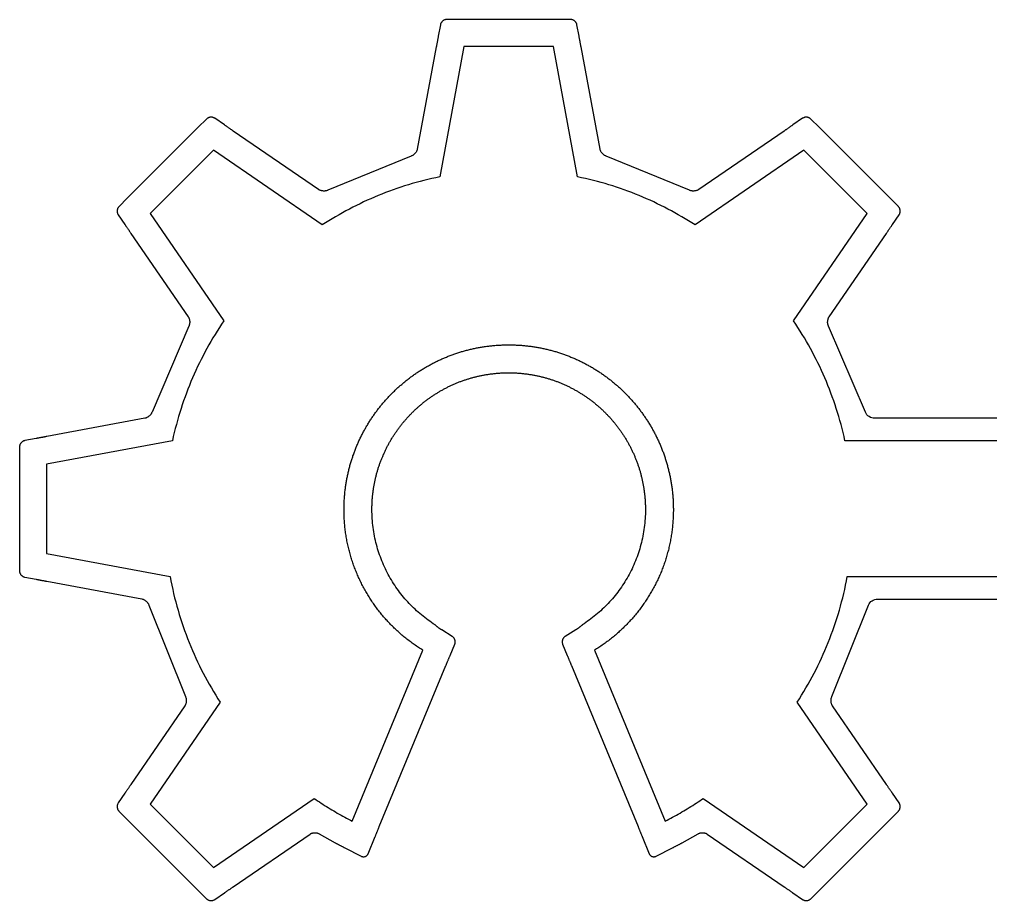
# Model space of a CAD drawing. Header units: inches. Extents: x 39 to 243, y 75 to 164.
# Drawn here: x 38.8 to 89.9, y 98.9 to 145.2 of the extents above; entities that cross this region are included whole.
import ezdxf

# ---------------------------------------------------------------- set-up
doc = ezdxf.new("R2010")
doc.units = ezdxf.units.IN
doc.header["$MEASUREMENT"] = 0

msp = doc.modelspace()

# ---------------------------------------------------------------- linework, layer by layer
at = {"color": 7}
msp.add_lwpolyline([(94.852, 124.241), (83.79, 124.241, -0.299983), (83.306, 124.56), (81.364, 129.089), (81.355, 129.11), (81.346, 129.131), (81.339, 129.153), (81.332, 129.176), (81.327, 129.2), (81.323, 129.224), (81.32, 129.249), (81.319, 129.274), (81.318, 129.299), (81.318, 129.325), (81.32, 129.35), (81.323, 129.375), (81.327, 129.4), (81.331, 129.425), (81.337, 129.449), (81.344, 129.473), (81.352, 129.495), (81.361, 129.518), (81.371, 129.539), (81.383, 129.559), (81.395, 129.578), (84.409, 133.971), (84.422, 133.99), (84.436, 134.01), (84.451, 134.031), (84.465, 134.053), (84.481, 134.075), (84.497, 134.098), (84.513, 134.122), (84.529, 134.146), (84.546, 134.17), (84.562, 134.194), (84.579, 134.219), (84.596, 134.243), (84.612, 134.267), (84.629, 134.291), (84.645, 134.315), (84.661, 134.338), (84.676, 134.36), (84.691, 134.382), (84.705, 134.403), (84.719, 134.423), (84.732, 134.442), (85.081, 134.949), (85.092, 134.968), (85.103, 134.988), (85.112, 135.008), (85.119, 135.029), (85.126, 135.051), (85.13, 135.073), (85.134, 135.095), (85.136, 135.118), (85.136, 135.141), (85.136, 135.163), (85.134, 135.186), (85.13, 135.208), (85.125, 135.231), (85.119, 135.252), (85.112, 135.274), (85.103, 135.294), (85.093, 135.315), (85.082, 135.334), (85.069, 135.352), (85.055, 135.37), (85.04, 135.386), (84.605, 135.821), (84.201, 136.225), (82.94, 137.486), (82.537, 137.889), (81.276, 139.15), (80.872, 139.554), (80.437, 139.989), (80.421, 140.004), (80.403, 140.018), (80.385, 140.031), (80.365, 140.042), (80.345, 140.053), (80.325, 140.061), (80.303, 140.069), (80.281, 140.075), (80.259, 140.08), (80.237, 140.083), (80.214, 140.085), (80.191, 140.086), (80.169, 140.085), (80.146, 140.083), (80.124, 140.08), (80.102, 140.075), (80.08, 140.069), (80.059, 140.061), (80.039, 140.052), (80.019, 140.042), (80, 140.03), (79.493, 139.682), (79.474, 139.668), (79.454, 139.655), (79.433, 139.64), (79.411, 139.625), (79.388, 139.61), (79.365, 139.594), (79.342, 139.578), (79.318, 139.562), (79.294, 139.545), (79.269, 139.528), (79.245, 139.512), (79.221, 139.495), (79.197, 139.478), (79.173, 139.462), (79.149, 139.446), (79.126, 139.43), (79.104, 139.415), (79.082, 139.4), (79.061, 139.385), (79.041, 139.372), (79.022, 139.359), (74.535, 136.279), (74.516, 136.267), (74.496, 136.256), (74.475, 136.246), (74.453, 136.236), (74.43, 136.228), (74.406, 136.221), (74.382, 136.215), (74.357, 136.21), (74.332, 136.206), (74.307, 136.203), (74.281, 136.201), (74.256, 136.201), (74.23, 136.201), (74.205, 136.202), (74.18, 136.205), (74.156, 136.208), (74.132, 136.213), (74.109, 136.219), (74.086, 136.226), (74.064, 136.234), (74.044, 136.244), (69.659, 138.038), (69.638, 138.046), (69.616, 138.056), (69.596, 138.066), (69.575, 138.078), (69.555, 138.092), (69.535, 138.106), (69.515, 138.122), (69.496, 138.139), (69.478, 138.156), (69.461, 138.175), (69.444, 138.194), (69.428, 138.214), (69.413, 138.234), (69.399, 138.255), (69.386, 138.276), (69.375, 138.298), (69.364, 138.32), (69.355, 138.342), (69.347, 138.364), (69.341, 138.386), (69.336, 138.408), (68.335, 143.785), (68.331, 143.807), (68.327, 143.831), (68.322, 143.856), (68.317, 143.882), (68.312, 143.909), (68.307, 143.936), (68.302, 143.964), (68.297, 143.993), (68.291, 144.022), (68.286, 144.051), (68.281, 144.08), (68.275, 144.109), (68.27, 144.138), (68.265, 144.166), (68.259, 144.194), (68.254, 144.221), (68.249, 144.248), (68.244, 144.274), (68.24, 144.299), (68.235, 144.323), (68.231, 144.346), (68.118, 144.951), (68.113, 144.972), (68.107, 144.994), (68.099, 145.015), (68.089, 145.035), (68.078, 145.055), (68.066, 145.074), (68.053, 145.092), (68.038, 145.109), (68.023, 145.126), (68.006, 145.141), (67.989, 145.156), (67.971, 145.169), (67.951, 145.181), (67.932, 145.193), (67.911, 145.202), (67.89, 145.211), (67.869, 145.218), (67.847, 145.223), (67.825, 145.228), (67.803, 145.23), (67.781, 145.231), (67.166, 145.231), (66.595, 145.231), (64.811, 145.231), (64.24, 145.231), (62.457, 145.231), (61.886, 145.231), (61.271, 145.231), (61.249, 145.23), (61.226, 145.228), (61.204, 145.223), (61.183, 145.218), (61.161, 145.211), (61.14, 145.202), (61.12, 145.193), (61.1, 145.181), (61.081, 145.169), (61.063, 145.156), (61.046, 145.141), (61.029, 145.126), (61.013, 145.109), (60.999, 145.092), (60.986, 145.074), (60.973, 145.055), (60.963, 145.035), (60.953, 145.015), (60.945, 144.994), (60.939, 144.972), (60.934, 144.95), (60.821, 144.346), (60.817, 144.323), (60.812, 144.299), (60.808, 144.274), (60.803, 144.248), (60.798, 144.221), (60.793, 144.194), (60.787, 144.166), (60.782, 144.138), (60.777, 144.109), (60.771, 144.08), (60.766, 144.051), (60.761, 144.022), (60.755, 143.993), (60.75, 143.964), (60.745, 143.936), (60.74, 143.909), (60.735, 143.882), (60.73, 143.856), (60.725, 143.831), (60.721, 143.807), (60.717, 143.785), (59.716, 138.408), (59.711, 138.386), (59.705, 138.364), (59.697, 138.342), (59.688, 138.32), (59.677, 138.298), (59.666, 138.276), (59.653, 138.255), (59.639, 138.234), (59.624, 138.214), (59.608, 138.194), (59.591, 138.175), (59.574, 138.156), (59.556, 138.139), (59.537, 138.122), (59.517, 138.106), (59.498, 138.092), (59.477, 138.078), (59.457, 138.066), (59.436, 138.056), (59.414, 138.046), (59.393, 138.038), (55.008, 136.244), (54.987, 136.234), (54.966, 136.226), (54.943, 136.219), (54.92, 136.213), (54.896, 136.208), (54.872, 136.205), (54.847, 136.202), (54.822, 136.201), (54.796, 136.201), (54.771, 136.201), (54.745, 136.203), (54.72, 136.206), (54.695, 136.21), (54.67, 136.215), (54.646, 136.221), (54.622, 136.228), (54.599, 136.236), (54.577, 136.246), (54.556, 136.256), (54.536, 136.267), (54.517, 136.279), (50.03, 139.359), (50.011, 139.372), (49.991, 139.385), (49.97, 139.4), (49.948, 139.415), (49.926, 139.43), (49.903, 139.446), (49.879, 139.462), (49.855, 139.478), (49.831, 139.495), (49.807, 139.512), (49.782, 139.528), (49.758, 139.545), (49.734, 139.562), (49.71, 139.578), (49.686, 139.594), (49.663, 139.61), (49.641, 139.625), (49.619, 139.64), (49.598, 139.655), (49.578, 139.668), (49.559, 139.682), (49.052, 140.03), (49.033, 140.042), (49.013, 140.052), (48.993, 140.061), (48.972, 140.069), (48.95, 140.075), (48.928, 140.08), (48.906, 140.083), (48.883, 140.085), (48.86, 140.086), (48.838, 140.085), (48.815, 140.083), (48.793, 140.08), (48.77, 140.075), (48.749, 140.069), (48.727, 140.061), (48.707, 140.053), (48.687, 140.042), (48.667, 140.031), (48.649, 140.018), (48.631, 140.004), (48.615, 139.989), (48.18, 139.554), (47.776, 139.15), (46.515, 137.889), (46.112, 137.486), (44.851, 136.225), (44.447, 135.821), (44.012, 135.386), (43.997, 135.37), (43.983, 135.352), (43.97, 135.334), (43.959, 135.315), (43.949, 135.294), (43.94, 135.274), (43.933, 135.252), (43.926, 135.231), (43.922, 135.208), (43.918, 135.186), (43.916, 135.163), (43.915, 135.141), (43.916, 135.118), (43.918, 135.095), (43.921, 135.073), (43.926, 135.051), (43.933, 135.029), (43.94, 135.008), (43.949, 134.988), (43.96, 134.968), (43.972, 134.949), (44.32, 134.442), (44.333, 134.423), (44.347, 134.403), (44.361, 134.382), (44.376, 134.36), (44.391, 134.338), (44.407, 134.315), (44.423, 134.291), (44.44, 134.267), (44.456, 134.243), (44.473, 134.219), (44.489, 134.194), (44.506, 134.17), (44.523, 134.146), (44.539, 134.122), (44.555, 134.098), (44.571, 134.075), (44.587, 134.053), (44.601, 134.031), (44.616, 134.01), (44.63, 133.99), (44.643, 133.971), (47.657, 129.578), (47.669, 129.559), (47.68, 129.539), (47.691, 129.518), (47.7, 129.495), (47.708, 129.473), (47.715, 129.449), (47.721, 129.425), (47.725, 129.4), (47.729, 129.375), (47.732, 129.35), (47.733, 129.325), (47.734, 129.299), (47.733, 129.274), (47.731, 129.249), (47.729, 129.224), (47.725, 129.2), (47.72, 129.176), (47.713, 129.153), (47.706, 129.131), (47.697, 129.11), (47.688, 129.089), (45.749, 124.566), (45.741, 124.545), (45.731, 124.524), (45.72, 124.503), (45.707, 124.482), (45.694, 124.462), (45.679, 124.442), (45.663, 124.423), (45.646, 124.404), (45.628, 124.386), (45.61, 124.369), (45.59, 124.352), (45.57, 124.336), (45.55, 124.321), (45.529, 124.307), (45.507, 124.295), (45.485, 124.283), (45.463, 124.272), (45.441, 124.263), (45.419, 124.255), (45.396, 124.249), (45.374, 124.244), (40.216, 123.285), (40.193, 123.28), (40.169, 123.276), (40.144, 123.271), (40.118, 123.266), (40.092, 123.261), (40.064, 123.256), (40.036, 123.251), (40.008, 123.246), (39.979, 123.24), (39.95, 123.235), (39.921, 123.23), (39.892, 123.224), (39.863, 123.219), (39.834, 123.214), (39.806, 123.208), (39.779, 123.203), (39.752, 123.198), (39.726, 123.194), (39.701, 123.189), (39.677, 123.185), (39.655, 123.18), (39.05, 123.068), (39.028, 123.063), (39.006, 123.056), (38.985, 123.048), (38.965, 123.039), (38.945, 123.028), (38.926, 123.016), (38.908, 123.002), (38.891, 122.988), (38.874, 122.972), (38.859, 122.955), (38.844, 122.938), (38.831, 122.92), (38.819, 122.901), (38.807, 122.881), (38.798, 122.861), (38.789, 122.84), (38.782, 122.818), (38.776, 122.797), (38.772, 122.775), (38.77, 122.752), (38.769, 122.73), (38.769, 122.115), (38.769, 121.544), (38.769, 119.76), (38.769, 119.189), (38.769, 117.406), (38.769, 116.835), (38.769, 116.22), (38.77, 116.198), (38.773, 116.176), (38.777, 116.154), (38.782, 116.132), (38.79, 116.111), (38.798, 116.09), (38.808, 116.07), (38.819, 116.05), (38.831, 116.031), (38.845, 116.012), (38.859, 115.995), (38.875, 115.978), (38.891, 115.963), (38.909, 115.948), (38.927, 115.935), (38.946, 115.923), (38.966, 115.912), (38.986, 115.902), (39.007, 115.894), (39.028, 115.888), (39.05, 115.883), (39.655, 115.77), (39.678, 115.766), (39.702, 115.762), (39.727, 115.757), (39.752, 115.752), (39.779, 115.747), (39.807, 115.742), (39.835, 115.737), (39.863, 115.732), (39.892, 115.726), (39.921, 115.721), (39.95, 115.715), (39.979, 115.71), (40.008, 115.705), (40.036, 115.699), (40.064, 115.694), (40.092, 115.689), (40.119, 115.684), (40.145, 115.679), (40.17, 115.674), (40.194, 115.67), (40.216, 115.666), (45.219, 114.735), (45.241, 114.73), (45.264, 114.723), (45.286, 114.716), (45.308, 114.706), (45.33, 114.696), (45.351, 114.684), (45.373, 114.671), (45.393, 114.657), (45.414, 114.642), (45.433, 114.626), (45.452, 114.609), (45.47, 114.592), (45.488, 114.574), (45.504, 114.555), (45.52, 114.535), (45.534, 114.515), (45.547, 114.495), (45.559, 114.474), (45.569, 114.453), (45.578, 114.432), (45.586, 114.41), (47.512, 109.599), (47.521, 109.578), (47.529, 109.557), (47.536, 109.534), (47.542, 109.511), (47.547, 109.487), (47.55, 109.463), (47.553, 109.438), (47.554, 109.412), (47.554, 109.387), (47.554, 109.362), (47.552, 109.336), (47.549, 109.311), (47.545, 109.286), (47.54, 109.261), (47.534, 109.237), (47.526, 109.213), (47.518, 109.19), (47.509, 109.168), (47.499, 109.146), (47.488, 109.126), (47.475, 109.107), (44.642, 104.979), (44.629, 104.96), (44.615, 104.94), (44.601, 104.919), (44.586, 104.897), (44.571, 104.874), (44.555, 104.851), (44.539, 104.828), (44.522, 104.804), (44.506, 104.78), (44.489, 104.756), (44.472, 104.731), (44.456, 104.707), (44.439, 104.683), (44.423, 104.659), (44.406, 104.635), (44.391, 104.612), (44.375, 104.59), (44.36, 104.568), (44.346, 104.547), (44.332, 104.527), (44.319, 104.508), (43.971, 104), (43.959, 103.982), (43.948, 103.962), (43.939, 103.941), (43.932, 103.92), (43.926, 103.899), (43.921, 103.877), (43.917, 103.854), (43.915, 103.832), (43.915, 103.809), (43.915, 103.786), (43.917, 103.764), (43.921, 103.741), (43.926, 103.719), (43.932, 103.697), (43.939, 103.676), (43.948, 103.655), (43.958, 103.635), (43.969, 103.616), (43.982, 103.597), (43.996, 103.58), (44.011, 103.564), (44.447, 103.129), (44.85, 102.725), (46.112, 101.463), (46.515, 101.06), (47.776, 99.8), (48.179, 99.396), (48.615, 98.961), (48.631, 98.946), (48.649, 98.932), (48.667, 98.919), (48.687, 98.908), (48.707, 98.898), (48.727, 98.889), (48.749, 98.881), (48.77, 98.875), (48.793, 98.871), (48.815, 98.867), (48.838, 98.865), (48.86, 98.864), (48.883, 98.865), (48.906, 98.867), (48.928, 98.87), (48.95, 98.875), (48.972, 98.881), (48.993, 98.889), (49.013, 98.898), (49.033, 98.909), (49.052, 98.921), (49.559, 99.268), (49.578, 99.282), (49.598, 99.295), (49.619, 99.31), (49.641, 99.325), (49.663, 99.34), (49.686, 99.356), (49.71, 99.372), (49.734, 99.388), (49.758, 99.405), (49.782, 99.422), (49.806, 99.438), (49.831, 99.455), (49.855, 99.472), (49.879, 99.488), (49.902, 99.504), (49.925, 99.52), (49.948, 99.535), (49.97, 99.55), (49.99, 99.565), (50.011, 99.578), (50.03, 99.591), (54.068, 102.363), (54.087, 102.375), (54.108, 102.386), (54.129, 102.396), (54.151, 102.405), (54.173, 102.412), (54.197, 102.419), (54.221, 102.424), (54.245, 102.429), (54.269, 102.432), (54.294, 102.434), (54.319, 102.435), (54.344, 102.434), (54.369, 102.433), (54.393, 102.43), (54.418, 102.426), (54.441, 102.422), (54.464, 102.415), (54.487, 102.408), (54.509, 102.4), (54.529, 102.39), (54.549, 102.379), (55.388, 101.907), (55.408, 101.897), (55.429, 101.885), (55.452, 101.873), (55.475, 101.861), (55.499, 101.848), (55.524, 101.835), (55.549, 101.822), (55.575, 101.808), (55.601, 101.795), (55.627, 101.781), (55.653, 101.767), (55.679, 101.754), (55.705, 101.74), (55.731, 101.727), (55.756, 101.714), (55.781, 101.701), (55.805, 101.688), (55.828, 101.676), (55.851, 101.664), (55.873, 101.653), (55.893, 101.643), (56.762, 101.198), (56.782, 101.189), (56.802, 101.181), (56.823, 101.176), (56.843, 101.171), (56.864, 101.169), (56.884, 101.168), (56.905, 101.169), (56.925, 101.171), (56.945, 101.175), (56.964, 101.181), (56.983, 101.188), (57.001, 101.196), (57.018, 101.206), (57.035, 101.217), (57.051, 101.23), (57.066, 101.244), (57.08, 101.259), (57.093, 101.275), (57.105, 101.293), (57.116, 101.312), (57.125, 101.332), (57.498, 102.233), (57.507, 102.255), (57.516, 102.277), (57.526, 102.301), (57.536, 102.325), (57.546, 102.35), (57.557, 102.376), (57.568, 102.402), (57.579, 102.429), (57.59, 102.456), (57.602, 102.483), (57.613, 102.511), (57.624, 102.538), (57.635, 102.565), (57.646, 102.592), (57.657, 102.618), (57.668, 102.644), (57.678, 102.669), (57.689, 102.694), (57.698, 102.717), (57.708, 102.739), (57.716, 102.761), (61.22, 111.228), (61.229, 111.249), (61.238, 111.272), (61.248, 111.295), (61.258, 111.319), (61.269, 111.344), (61.279, 111.37), (61.29, 111.397), (61.301, 111.423), (61.313, 111.45), (61.324, 111.478), (61.335, 111.505), (61.346, 111.532), (61.358, 111.559), (61.369, 111.586), (61.38, 111.612), (61.39, 111.638), (61.401, 111.663), (61.411, 111.688), (61.421, 111.711), (61.43, 111.733), (61.439, 111.755), (61.687, 112.355), (61.695, 112.376), (61.701, 112.397), (61.705, 112.419), (61.708, 112.441), (61.71, 112.463), (61.71, 112.485), (61.709, 112.508), (61.706, 112.53), (61.701, 112.552), (61.696, 112.574), (61.689, 112.595), (61.681, 112.616), (61.671, 112.636), (61.66, 112.656), (61.648, 112.675), (61.635, 112.693), (61.621, 112.71), (61.605, 112.726), (61.589, 112.741), (61.571, 112.755), (61.553, 112.767), (60.999, 113.106), (60.984, 113.115), (60.969, 113.125), (60.953, 113.135), (60.937, 113.146), (60.921, 113.157), (60.904, 113.169), (60.887, 113.181), (60.87, 113.194), (60.853, 113.206), (60.835, 113.22), (60.818, 113.233), (60.8, 113.247), (60.783, 113.26), (60.765, 113.274), (60.748, 113.289), (60.731, 113.303), (60.714, 113.317), (60.697, 113.331), (60.681, 113.345), (60.665, 113.36), (60.649, 113.374), (60.556, 113.434), (60.464, 113.496), (60.373, 113.56), (60.283, 113.625), (60.194, 113.691), (60.106, 113.758), (60.019, 113.827), (59.933, 113.897), (59.848, 113.969), (59.765, 114.041), (59.682, 114.115), (59.601, 114.19), (59.521, 114.267), (59.442, 114.344), (59.364, 114.423), (59.287, 114.503), (59.212, 114.584), (59.138, 114.666), (59.065, 114.75), (58.994, 114.834), (58.923, 114.92), (58.854, 115.006), (58.787, 115.094), (58.72, 115.183), (58.655, 115.273), (58.592, 115.364), (58.529, 115.456), (58.468, 115.549), (58.409, 115.643), (58.351, 115.738), (58.294, 115.834), (58.239, 115.93), (58.185, 116.028), (58.133, 116.127), (58.082, 116.226), (58.033, 116.327), (57.985, 116.428), (57.939, 116.53), (57.894, 116.633), (57.851, 116.737), (57.81, 116.842), (57.77, 116.947), (57.732, 117.053), (57.695, 117.16), (57.66, 117.268), (57.627, 117.377), (57.595, 117.486), (57.565, 117.596), (57.537, 117.706), (57.51, 117.818), (57.485, 117.93), (57.462, 118.042), (57.441, 118.155), (57.421, 118.269), (57.404, 118.384), (57.388, 118.499), (57.374, 118.614), (57.361, 118.73), (57.351, 118.847), (57.342, 118.964), (57.336, 119.082), (57.331, 119.2), (57.328, 119.319), (57.327, 119.438), (57.327, 119.485), (57.328, 119.531), (57.328, 119.578), (57.329, 119.624), (57.331, 119.67), (57.332, 119.717), (57.334, 119.763), (57.336, 119.809), (57.339, 119.855), (57.342, 119.901), (57.345, 119.946), (57.348, 119.992), (57.352, 120.038), (57.355, 120.083), (57.36, 120.129), (57.364, 120.174), (57.369, 120.22), (57.374, 120.265), (57.379, 120.31), (57.385, 120.355), (57.391, 120.4), (57.397, 120.445), (57.403, 120.49), (57.41, 120.535), (57.417, 120.579), (57.424, 120.624), (57.432, 120.668), (57.439, 120.713), (57.447, 120.757), (57.456, 120.801), (57.464, 120.845), (57.473, 120.889), (57.482, 120.933), (57.492, 120.977), (57.501, 121.02), (57.511, 121.064), (57.521, 121.108), (57.532, 121.151), (57.543, 121.194), (57.554, 121.237), (57.565, 121.28), (57.576, 121.323), (57.588, 121.366), (57.6, 121.409), (57.612, 121.452), (57.625, 121.494), (57.638, 121.537), (57.651, 121.579), (57.664, 121.621), (57.677, 121.663), (57.691, 121.705), (57.705, 121.747), (57.719, 121.789), (57.734, 121.831), (57.749, 121.872), (57.764, 121.914), (57.779, 121.955), (57.795, 121.996), (57.81, 122.037), (57.826, 122.078), (57.843, 122.119), (57.859, 122.159), (57.876, 122.2), (57.893, 122.24), (57.91, 122.281), (57.927, 122.321), (57.945, 122.361), (57.963, 122.401), (57.981, 122.441), (57.999, 122.48), (58.018, 122.52), (58.037, 122.559), (58.056, 122.599), (58.075, 122.638), (58.095, 122.677), (58.115, 122.716), (58.134, 122.754), (58.155, 122.793), (58.175, 122.831), (58.196, 122.87), (58.217, 122.908), (58.238, 122.946), (58.259, 122.984), (58.281, 123.022), (58.303, 123.059), (58.325, 123.097), (58.347, 123.134), (58.369, 123.171), (58.392, 123.208), (58.415, 123.245), (58.438, 123.282), (58.461, 123.319), (58.485, 123.355), (58.508, 123.391), (58.532, 123.427), (58.556, 123.463), (58.581, 123.499), (58.605, 123.535), (58.63, 123.57), (58.655, 123.606), (58.68, 123.641), (58.706, 123.676), (58.731, 123.711), (58.757, 123.746), (58.783, 123.78), (58.809, 123.815), (58.836, 123.849), (58.862, 123.883), (58.889, 123.917), (58.916, 123.951), (58.943, 123.984), (58.971, 124.018), (58.998, 124.051), (59.026, 124.084), (59.054, 124.117), (59.082, 124.15), (59.111, 124.182), (59.139, 124.215), (59.168, 124.247), (59.197, 124.279), (59.226, 124.311), (59.256, 124.342), (59.285, 124.374), (59.315, 124.405), (59.345, 124.436), (59.375, 124.467), (59.405, 124.498), (59.435, 124.529), (59.466, 124.559), (59.497, 124.59), (59.528, 124.62), (59.559, 124.649), (59.59, 124.679), (59.622, 124.709), (59.654, 124.738), (59.685, 124.767), (59.718, 124.796), (59.75, 124.825), (59.782, 124.853), (59.815, 124.882), (59.847, 124.91), (59.88, 124.938), (59.913, 124.966), (59.947, 124.993), (59.98, 125.021), (60.014, 125.048), (60.047, 125.075), (60.081, 125.102), (60.115, 125.129), (60.15, 125.155), (60.184, 125.181), (60.219, 125.207), (60.253, 125.233), (60.288, 125.259), (60.323, 125.284), (60.359, 125.309), (60.394, 125.334), (60.429, 125.359), (60.465, 125.384), (60.501, 125.408), (60.537, 125.432), (60.573, 125.456), (60.609, 125.48), (60.646, 125.503), (60.682, 125.527), (60.719, 125.55), (60.756, 125.572), (60.793, 125.595), (60.83, 125.618), (60.867, 125.64), (60.905, 125.662), (60.943, 125.684), (60.98, 125.705), (61.018, 125.726), (61.056, 125.748), (61.094, 125.768), (61.133, 125.789), (61.171, 125.81), (61.21, 125.83), (61.249, 125.85), (61.287, 125.87), (61.326, 125.889), (61.366, 125.908), (61.405, 125.927), (61.444, 125.946), (61.484, 125.965), (61.523, 125.983), (61.563, 126.001), (61.603, 126.019), (61.643, 126.037), (61.683, 126.054), (61.724, 126.072), (61.764, 126.089), (61.805, 126.105), (61.845, 126.122), (61.886, 126.138), (61.927, 126.154), (61.968, 126.17), (62.009, 126.185), (62.051, 126.201), (62.092, 126.216), (62.134, 126.23), (62.175, 126.245), (62.217, 126.259), (62.259, 126.273), (62.301, 126.287), (62.343, 126.3), (62.385, 126.314), (62.427, 126.327), (62.47, 126.34), (62.512, 126.352), (62.555, 126.364), (62.598, 126.376), (62.641, 126.388), (62.684, 126.4), (62.727, 126.411), (62.77, 126.422), (62.813, 126.432), (62.857, 126.443), (62.9, 126.453), (62.944, 126.463), (62.987, 126.473), (63.031, 126.482), (63.075, 126.491), (63.119, 126.5), (63.163, 126.509), (63.207, 126.517), (63.252, 126.525), (63.296, 126.533), (63.34, 126.54), (63.385, 126.547), (63.43, 126.554), (63.474, 126.561), (63.519, 126.568), (63.564, 126.574), (63.609, 126.58), (63.654, 126.585), (63.699, 126.59), (63.744, 126.595), (63.79, 126.6), (63.835, 126.605), (63.881, 126.609), (63.926, 126.613), (63.972, 126.616), (64.018, 126.62), (64.064, 126.623), (64.109, 126.626), (64.155, 126.628), (64.201, 126.63), (64.248, 126.632), (64.294, 126.634), (64.34, 126.635), (64.386, 126.636), (64.433, 126.637), (64.479, 126.637), (64.526, 126.637), (64.572, 126.637), (64.619, 126.637), (64.665, 126.636), (64.712, 126.635), (64.758, 126.634), (64.804, 126.632), (64.85, 126.63), (64.896, 126.628), (64.942, 126.626), (64.988, 126.623), (65.034, 126.62), (65.08, 126.616), (65.125, 126.613), (65.171, 126.609), (65.216, 126.605), (65.262, 126.6), (65.307, 126.595), (65.352, 126.59), (65.398, 126.585), (65.443, 126.58), (65.488, 126.574), (65.533, 126.568), (65.577, 126.561), (65.622, 126.554), (65.667, 126.547), (65.711, 126.54), (65.756, 126.533), (65.8, 126.525), (65.844, 126.517), (65.889, 126.509), (65.933, 126.5), (65.977, 126.491), (66.021, 126.482), (66.064, 126.473), (66.108, 126.463), (66.152, 126.453), (66.195, 126.443), (66.239, 126.432), (66.282, 126.422), (66.325, 126.411), (66.368, 126.4), (66.411, 126.388), (66.454, 126.376), (66.497, 126.364), (66.539, 126.352), (66.582, 126.34), (66.624, 126.327), (66.667, 126.314), (66.709, 126.3), (66.751, 126.287), (66.793, 126.273), (66.835, 126.259), (66.877, 126.245), (66.918, 126.23), (66.96, 126.216), (67.001, 126.201), (67.042, 126.185), (67.084, 126.17), (67.125, 126.154), (67.166, 126.138), (67.206, 126.122), (67.247, 126.105), (67.288, 126.089), (67.328, 126.072), (67.368, 126.054), (67.409, 126.037), (67.449, 126.019), (67.489, 126.001), (67.528, 125.983), (67.568, 125.965), (67.608, 125.946), (67.647, 125.927), (67.686, 125.908), (67.725, 125.889), (67.764, 125.87), (67.803, 125.85), (67.842, 125.83), (67.881, 125.81), (67.919, 125.789), (67.957, 125.768), (67.996, 125.748), (68.034, 125.726), (68.072, 125.705), (68.109, 125.684), (68.147, 125.662), (68.184, 125.64), (68.222, 125.618), (68.259, 125.595), (68.296, 125.572), (68.333, 125.55), (68.37, 125.527), (68.406, 125.503), (68.443, 125.48), (68.479, 125.456), (68.515, 125.432), (68.551, 125.408), (68.587, 125.384), (68.622, 125.359), (68.658, 125.334), (68.693, 125.309), (68.729, 125.284), (68.764, 125.259), (68.798, 125.233), (68.833, 125.207), (68.868, 125.181), (68.902, 125.155), (68.936, 125.129), (68.971, 125.102), (69.004, 125.075), (69.038, 125.048), (69.072, 125.021), (69.105, 124.993), (69.138, 124.966), (69.172, 124.938), (69.204, 124.91), (69.237, 124.882), (69.27, 124.853), (69.302, 124.825), (69.334, 124.796), (69.366, 124.767), (69.398, 124.738), (69.43, 124.709), (69.461, 124.679), (69.493, 124.649), (69.524, 124.62), (69.555, 124.59), (69.586, 124.559), (69.616, 124.529), (69.647, 124.498), (69.677, 124.467), (69.707, 124.436), (69.737, 124.405), (69.767, 124.374), (69.796, 124.342), (69.826, 124.311), (69.855, 124.279), (69.884, 124.247), (69.913, 124.215), (69.941, 124.182), (69.969, 124.15), (69.998, 124.117), (70.026, 124.084), (70.053, 124.051), (70.081, 124.018), (70.108, 123.984), (70.136, 123.951), (70.163, 123.917), (70.19, 123.883), (70.216, 123.849), (70.243, 123.815), (70.269, 123.78), (70.295, 123.746), (70.321, 123.711), (70.346, 123.676), (70.372, 123.641), (70.397, 123.606), (70.422, 123.57), (70.447, 123.535), (70.471, 123.499), (70.495, 123.463), (70.52, 123.427), (70.544, 123.391), (70.567, 123.355), (70.591, 123.319), (70.614, 123.282), (70.637, 123.245), (70.66, 123.208), (70.683, 123.171), (70.705, 123.134), (70.727, 123.097), (70.749, 123.059), (70.771, 123.022), (70.793, 122.984), (70.814, 122.946), (70.835, 122.908), (70.856, 122.87), (70.877, 122.831), (70.897, 122.793), (70.917, 122.754), (70.937, 122.716), (70.957, 122.677), (70.977, 122.638), (70.996, 122.599), (71.015, 122.559), (71.034, 122.52), (71.053, 122.48), (71.071, 122.441), (71.089, 122.401), (71.107, 122.361), (71.125, 122.321), (71.142, 122.281), (71.159, 122.24), (71.176, 122.2), (71.193, 122.159), (71.209, 122.119), (71.226, 122.078), (71.242, 122.037), (71.257, 121.996), (71.273, 121.955), (71.288, 121.914), (71.303, 121.872), (71.318, 121.831), (71.332, 121.789), (71.347, 121.747), (71.361, 121.705), (71.375, 121.663), (71.388, 121.621), (71.401, 121.579), (71.414, 121.537), (71.427, 121.494), (71.44, 121.452), (71.452, 121.409), (71.464, 121.366), (71.476, 121.323), (71.487, 121.28), (71.498, 121.237), (71.509, 121.194), (71.52, 121.151), (71.53, 121.108), (71.541, 121.064), (71.551, 121.02), (71.56, 120.977), (71.57, 120.933), (71.579, 120.889), (71.588, 120.845), (71.596, 120.801), (71.605, 120.757), (71.613, 120.713), (71.62, 120.668), (71.628, 120.624), (71.635, 120.579), (71.642, 120.535), (71.649, 120.49), (71.655, 120.445), (71.661, 120.4), (71.667, 120.355), (71.673, 120.31), (71.678, 120.265), (71.683, 120.22), (71.688, 120.174), (71.692, 120.129), (71.696, 120.083), (71.7, 120.038), (71.704, 119.992), (71.707, 119.946), (71.71, 119.901), (71.713, 119.855), (71.716, 119.809), (71.718, 119.763), (71.72, 119.717), (71.721, 119.67), (71.723, 119.624), (71.724, 119.578), (71.724, 119.531), (71.725, 119.485), (71.725, 119.438), (71.724, 119.319), (71.721, 119.2), (71.716, 119.082), (71.71, 118.964), (71.701, 118.847), (71.691, 118.73), (71.678, 118.614), (71.664, 118.499), (71.648, 118.384), (71.63, 118.269), (71.611, 118.155), (71.59, 118.042), (71.566, 117.929), (71.542, 117.818), (71.515, 117.706), (71.487, 117.596), (71.457, 117.486), (71.425, 117.377), (71.392, 117.268), (71.357, 117.16), (71.32, 117.053), (71.282, 116.947), (71.242, 116.842), (71.2, 116.737), (71.157, 116.633), (71.113, 116.53), (71.067, 116.428), (71.019, 116.327), (70.97, 116.226), (70.919, 116.127), (70.867, 116.028), (70.813, 115.93), (70.758, 115.833), (70.701, 115.738), (70.643, 115.643), (70.583, 115.549), (70.523, 115.456), (70.46, 115.364), (70.397, 115.273), (70.332, 115.183), (70.265, 115.094), (70.198, 115.006), (70.129, 114.92), (70.058, 114.834), (69.987, 114.75), (69.914, 114.666), (69.84, 114.584), (69.764, 114.503), (69.688, 114.423), (69.61, 114.344), (69.531, 114.266), (69.451, 114.19), (69.37, 114.115), (69.287, 114.041), (69.203, 113.968), (69.119, 113.897), (69.033, 113.827), (68.946, 113.758), (68.858, 113.691), (68.769, 113.625), (68.679, 113.56), (68.588, 113.496), (68.496, 113.434), (68.403, 113.374), (68.387, 113.36), (68.371, 113.345), (68.354, 113.331), (68.338, 113.317), (68.321, 113.303), (68.304, 113.289), (68.286, 113.275), (68.269, 113.261), (68.252, 113.247), (68.234, 113.233), (68.217, 113.22), (68.199, 113.207), (68.182, 113.194), (68.165, 113.181), (68.148, 113.169), (68.131, 113.157), (68.115, 113.146), (68.099, 113.135), (68.083, 113.125), (68.068, 113.115), (68.053, 113.106), (67.499, 112.767), (67.481, 112.755), (67.463, 112.741), (67.447, 112.726), (67.431, 112.71), (67.417, 112.693), (67.404, 112.675), (67.392, 112.656), (67.381, 112.636), (67.372, 112.616), (67.363, 112.595), (67.356, 112.574), (67.351, 112.552), (67.346, 112.53), (67.344, 112.508), (67.342, 112.485), (67.342, 112.463), (67.344, 112.441), (67.347, 112.419), (67.351, 112.397), (67.357, 112.376), (67.365, 112.355), (67.613, 111.755), (67.622, 111.733), (67.632, 111.711), (67.641, 111.687), (67.651, 111.663), (67.662, 111.638), (67.672, 111.612), (67.683, 111.586), (67.694, 111.559), (67.706, 111.532), (67.717, 111.505), (67.728, 111.477), (67.739, 111.45), (67.751, 111.423), (67.762, 111.396), (67.773, 111.37), (67.783, 111.344), (67.794, 111.319), (67.804, 111.295), (67.813, 111.272), (67.823, 111.249), (67.831, 111.228), (71.335, 102.761), (71.344, 102.739), (71.353, 102.717), (71.363, 102.694), (71.373, 102.669), (71.384, 102.644), (71.394, 102.618), (71.405, 102.592), (71.416, 102.565), (71.427, 102.538), (71.439, 102.511), (71.45, 102.483), (71.461, 102.456), (71.473, 102.429), (71.484, 102.402), (71.495, 102.376), (71.505, 102.35), (71.516, 102.325), (71.526, 102.301), (71.535, 102.277), (71.545, 102.255), (71.553, 102.233), (71.927, 101.332), (71.936, 101.312), (71.947, 101.293), (71.959, 101.275), (71.972, 101.259), (71.986, 101.244), (72.001, 101.23), (72.017, 101.217), (72.033, 101.206), (72.051, 101.196), (72.069, 101.188), (72.088, 101.181), (72.107, 101.175), (72.127, 101.171), (72.147, 101.169), (72.168, 101.168), (72.188, 101.169), (72.209, 101.171), (72.229, 101.176), (72.25, 101.181), (72.27, 101.189), (72.29, 101.198), (73.158, 101.643), (73.179, 101.653), (73.201, 101.664), (73.223, 101.676), (73.247, 101.688), (73.271, 101.701), (73.296, 101.714), (73.321, 101.727), (73.347, 101.74), (73.373, 101.754), (73.399, 101.767), (73.425, 101.781), (73.451, 101.795), (73.477, 101.808), (73.503, 101.822), (73.528, 101.835), (73.553, 101.848), (73.577, 101.861), (73.6, 101.873), (73.622, 101.885), (73.644, 101.897), (73.664, 101.907), (74.502, 102.379), (74.522, 102.39), (74.543, 102.4), (74.565, 102.408), (74.587, 102.415), (74.611, 102.422), (74.634, 102.426), (74.659, 102.43), (74.683, 102.433), (74.708, 102.434), (74.733, 102.435), (74.758, 102.434), (74.782, 102.432), (74.807, 102.429), (74.831, 102.424), (74.855, 102.419), (74.879, 102.412), (74.901, 102.405), (74.923, 102.396), (74.944, 102.386), (74.965, 102.375), (74.984, 102.363), (79.022, 99.591), (79.041, 99.578), (79.061, 99.565), (79.082, 99.55), (79.104, 99.535), (79.127, 99.52), (79.15, 99.504), (79.173, 99.488), (79.197, 99.472), (79.221, 99.455), (79.246, 99.438), (79.27, 99.422), (79.294, 99.405), (79.318, 99.388), (79.342, 99.372), (79.366, 99.356), (79.389, 99.34), (79.411, 99.325), (79.433, 99.31), (79.454, 99.295), (79.474, 99.282), (79.493, 99.268), (80, 98.921), (80.019, 98.909), (80.039, 98.898), (80.059, 98.889), (80.081, 98.881), (80.102, 98.875), (80.124, 98.87), (80.147, 98.867), (80.169, 98.865), (80.192, 98.864), (80.214, 98.865), (80.237, 98.867), (80.26, 98.871), (80.282, 98.875), (80.304, 98.881), (80.325, 98.889), (80.346, 98.898), (80.366, 98.908), (80.385, 98.919), (80.403, 98.932), (80.421, 98.946), (80.437, 98.961), (80.872, 99.396), (81.276, 99.8), (82.537, 101.06), (82.94, 101.464), (84.202, 102.725), (84.605, 103.129), (85.041, 103.564), (85.056, 103.58), (85.07, 103.597), (85.083, 103.616), (85.094, 103.635), (85.104, 103.655), (85.113, 103.676), (85.12, 103.697), (85.126, 103.719), (85.131, 103.741), (85.135, 103.764), (85.137, 103.786), (85.137, 103.809), (85.137, 103.832), (85.135, 103.854), (85.131, 103.877), (85.127, 103.899), (85.12, 103.92), (85.113, 103.941), (85.104, 103.962), (85.093, 103.982), (85.081, 104), (84.733, 104.508), (84.72, 104.527), (84.706, 104.547), (84.691, 104.568), (84.677, 104.59), (84.661, 104.612), (84.645, 104.635), (84.629, 104.659), (84.613, 104.683), (84.596, 104.707), (84.579, 104.731), (84.563, 104.756), (84.546, 104.78), (84.529, 104.804), (84.513, 104.828), (84.497, 104.851), (84.481, 104.874), (84.466, 104.897), (84.451, 104.919), (84.436, 104.94), (84.423, 104.96), (84.41, 104.979), (81.576, 109.107), (81.564, 109.126), (81.553, 109.146), (81.543, 109.168), (81.534, 109.19), (81.525, 109.213), (81.518, 109.237), (81.512, 109.261), (81.507, 109.286), (81.503, 109.311), (81.5, 109.336), (81.498, 109.361), (81.497, 109.387), (81.498, 109.412), (81.499, 109.438), (81.501, 109.462), (81.505, 109.487), (81.51, 109.511), (81.516, 109.534), (81.523, 109.557), (81.531, 109.578), (81.54, 109.599), (83.462, 114.401, -0.306617), (83.95, 114.732), (94.651, 114.732)], format="xyb", dxfattribs=at)
msp.add_lwpolyline([(94.869, 123.062), (82.229, 123.062), (82.181, 123.277), (82.13, 123.49), (82.077, 123.703), (82.022, 123.915), (81.964, 124.125), (81.903, 124.335), (81.84, 124.544), (81.775, 124.751), (81.707, 124.958), (81.637, 125.163), (81.564, 125.367), (81.49, 125.57), (81.412, 125.772), (81.333, 125.973), (81.251, 126.172), (81.167, 126.371), (81.08, 126.568), (80.992, 126.764), (80.901, 126.959), (80.807, 127.152), (80.712, 127.344), (80.614, 127.535), (80.515, 127.725), (80.413, 127.913), (80.308, 128.1), (80.202, 128.285), (80.094, 128.469), (79.983, 128.652), (79.871, 128.833), (79.756, 129.013), (79.639, 129.191), (79.521, 129.368), (83.394, 135.014), (81.73, 136.678), (80.065, 138.344), (74.344, 134.417), (74.17, 134.529), (73.993, 134.639), (73.816, 134.746), (73.637, 134.852), (73.457, 134.956), (73.275, 135.058), (73.093, 135.157), (72.909, 135.255), (72.724, 135.351), (72.537, 135.444), (72.35, 135.536), (72.161, 135.625), (71.971, 135.713), (71.78, 135.798), (71.587, 135.881), (71.394, 135.962), (71.199, 136.04), (71.004, 136.117), (70.807, 136.191), (70.609, 136.263), (70.41, 136.333), (70.21, 136.401), (70.009, 136.466), (69.807, 136.529), (69.604, 136.589), (69.4, 136.648), (69.195, 136.704), (68.989, 136.757), (68.782, 136.808), (68.574, 136.857), (68.365, 136.903), (68.155, 136.947), (68.156, 136.948), (66.88, 143.804), (64.526, 143.804), (62.172, 143.804), (60.896, 136.948), (60.897, 136.947), (60.687, 136.903), (60.478, 136.857), (60.271, 136.808), (60.064, 136.757), (59.858, 136.704), (59.653, 136.648), (59.448, 136.589), (59.245, 136.529), (59.043, 136.466), (58.842, 136.401), (58.642, 136.333), (58.443, 136.263), (58.245, 136.191), (58.049, 136.117), (57.853, 136.04), (57.658, 135.962), (57.465, 135.881), (57.273, 135.798), (57.081, 135.713), (56.891, 135.625), (56.703, 135.536), (56.515, 135.444), (56.328, 135.351), (56.143, 135.255), (55.959, 135.157), (55.777, 135.058), (55.595, 134.956), (55.415, 134.852), (55.236, 134.746), (55.059, 134.639), (54.882, 134.529), (54.708, 134.417), (48.988, 138.344), (47.323, 136.678), (45.658, 135.014), (49.532, 129.368), (49.413, 129.191), (49.296, 129.013), (49.182, 128.833), (49.069, 128.652), (48.959, 128.469), (48.85, 128.285), (48.744, 128.1), (48.64, 127.913), (48.538, 127.725), (48.438, 127.535), (48.34, 127.344), (48.245, 127.152), (48.152, 126.959), (48.061, 126.764), (47.972, 126.568), (47.886, 126.371), (47.801, 126.172), (47.72, 125.973), (47.64, 125.772), (47.563, 125.57), (47.488, 125.367), (47.415, 125.163), (47.345, 124.958), (47.277, 124.751), (47.212, 124.544), (47.149, 124.335), (47.089, 124.125), (47.031, 123.915), (46.975, 123.703), (46.922, 123.49), (46.871, 123.277), (46.823, 123.062), (40.196, 121.83), (40.197, 119.475), (40.197, 117.121), (46.701, 115.91), (46.744, 115.686), (46.789, 115.462), (46.837, 115.239), (46.888, 115.017), (46.941, 114.797), (46.997, 114.577), (47.056, 114.359), (47.118, 114.141), (47.182, 113.925), (47.249, 113.71), (47.318, 113.496), (47.39, 113.283), (47.464, 113.071), (47.541, 112.861), (47.621, 112.652), (47.703, 112.444), (47.787, 112.237), (47.874, 112.032), (47.964, 111.828), (48.056, 111.625), (48.15, 111.424), (48.246, 111.224), (48.345, 111.025), (48.447, 110.828), (48.55, 110.632), (48.656, 110.437), (48.765, 110.244), (48.875, 110.053), (48.988, 109.863), (49.103, 109.674), (49.221, 109.487), (49.34, 109.301), (45.658, 103.936), (47.323, 102.271), (48.987, 100.607), (54.282, 104.24), (54.374, 104.178), (54.466, 104.115), (54.558, 104.054), (54.651, 103.993), (54.745, 103.933), (54.838, 103.873), (54.932, 103.814), (55.027, 103.755), (55.122, 103.697), (55.217, 103.639), (55.313, 103.582), (55.409, 103.525), (55.505, 103.47), (55.602, 103.414), (55.699, 103.359), (55.796, 103.305), (55.894, 103.252), (55.992, 103.199), (56.091, 103.146), (56.19, 103.095), (56.289, 103.043), (60.011, 112.038), (59.953, 112.074), (59.895, 112.11), (59.837, 112.147), (59.78, 112.184), (59.723, 112.222), (59.666, 112.26), (59.61, 112.298), (59.554, 112.337), (59.498, 112.377), (59.443, 112.417), (59.388, 112.457), (59.333, 112.498), (59.279, 112.539), (59.225, 112.58), (59.171, 112.622), (59.118, 112.664), (59.065, 112.707), (59.012, 112.75), (58.959, 112.794), (58.907, 112.838), (58.856, 112.882), (58.804, 112.927), (58.754, 112.972), (58.703, 113.018), (58.653, 113.064), (58.603, 113.11), (58.553, 113.157), (58.504, 113.204), (58.455, 113.251), (58.407, 113.299), (58.359, 113.347), (58.311, 113.396), (58.264, 113.445), (58.217, 113.494), (58.171, 113.544), (58.125, 113.594), (58.079, 113.644), (58.034, 113.695), (57.989, 113.746), (57.944, 113.798), (57.9, 113.85), (57.856, 113.902), (57.813, 113.955), (57.77, 114.007), (57.727, 114.061), (57.685, 114.114), (57.644, 114.168), (57.602, 114.222), (57.562, 114.277), (57.521, 114.332), (57.481, 114.387), (57.441, 114.443), (57.402, 114.499), (57.364, 114.555), (57.325, 114.611), (57.287, 114.668), (57.25, 114.726), (57.213, 114.783), (57.176, 114.841), (57.14, 114.899), (57.105, 114.957), (57.069, 115.016), (57.035, 115.075), (57, 115.134), (56.967, 115.194), (56.933, 115.254), (56.9, 115.314), (56.868, 115.374), (56.836, 115.435), (56.804, 115.496), (56.773, 115.558), (56.743, 115.619), (56.712, 115.681), (56.683, 115.743), (56.654, 115.806), (56.625, 115.868), (56.597, 115.931), (56.569, 115.994), (56.542, 116.058), (56.515, 116.122), (56.489, 116.186), (56.463, 116.25), (56.438, 116.314), (56.413, 116.379), (56.389, 116.444), (56.365, 116.509), (56.342, 116.575), (56.319, 116.641), (56.297, 116.707), (56.275, 116.773), (56.254, 116.839), (56.234, 116.906), (56.214, 116.973), (56.194, 117.04), (56.175, 117.107), (56.156, 117.175), (56.138, 117.243), (56.121, 117.311), (56.104, 117.379), (56.088, 117.447), (56.072, 117.516), (56.056, 117.585), (56.042, 117.654), (56.028, 117.723), (56.014, 117.792), (56.001, 117.862), (55.988, 117.932), (55.976, 118.002), (55.965, 118.072), (55.954, 118.143), (55.944, 118.213), (55.934, 118.284), (55.925, 118.355), (55.916, 118.426), (55.908, 118.497), (55.901, 118.569), (55.894, 118.64), (55.888, 118.712), (55.882, 118.784), (55.877, 118.856), (55.872, 118.929), (55.869, 119.001), (55.865, 119.074), (55.863, 119.147), (55.86, 119.22), (55.859, 119.293), (55.858, 119.366), (55.858, 119.439), (55.858, 119.495), (55.858, 119.551), (55.859, 119.607), (55.861, 119.663), (55.862, 119.719), (55.864, 119.774), (55.866, 119.83), (55.869, 119.885), (55.872, 119.941), (55.875, 119.996), (55.879, 120.051), (55.883, 120.106), (55.887, 120.161), (55.892, 120.216), (55.897, 120.271), (55.902, 120.325), (55.908, 120.38), (55.914, 120.435), (55.921, 120.489), (55.927, 120.543), (55.934, 120.597), (55.942, 120.651), (55.95, 120.705), (55.958, 120.759), (55.966, 120.813), (55.975, 120.867), (55.984, 120.92), (55.993, 120.974), (56.003, 121.027), (56.013, 121.08), (56.023, 121.133), (56.034, 121.186), (56.045, 121.239), (56.056, 121.292), (56.068, 121.344), (56.08, 121.397), (56.092, 121.449), (56.104, 121.501), (56.117, 121.554), (56.131, 121.606), (56.144, 121.657), (56.158, 121.709), (56.172, 121.761), (56.187, 121.812), (56.201, 121.864), (56.216, 121.915), (56.232, 121.966), (56.247, 122.017), (56.263, 122.068), (56.28, 122.118), (56.296, 122.169), (56.313, 122.219), (56.33, 122.27), (56.348, 122.32), (56.366, 122.37), (56.384, 122.42), (56.402, 122.469), (56.421, 122.519), (56.44, 122.568), (56.459, 122.618), (56.479, 122.667), (56.498, 122.716), (56.519, 122.765), (56.539, 122.813), (56.56, 122.862), (56.581, 122.91), (56.602, 122.959), (56.623, 123.007), (56.645, 123.055), (56.667, 123.102), (56.69, 123.15), (56.713, 123.197), (56.735, 123.245), (56.759, 123.292), (56.782, 123.339), (56.806, 123.386), (56.83, 123.432), (56.854, 123.479), (56.879, 123.525), (56.904, 123.571), (56.929, 123.617), (56.955, 123.663), (56.98, 123.709), (57.006, 123.754), (57.032, 123.799), (57.059, 123.844), (57.086, 123.889), (57.113, 123.934), (57.14, 123.979), (57.168, 124.023), (57.195, 124.067), (57.223, 124.111), (57.252, 124.155), (57.28, 124.199), (57.309, 124.243), (57.338, 124.286), (57.368, 124.329), (57.397, 124.372), (57.427, 124.415), (57.457, 124.457), (57.487, 124.5), (57.518, 124.542), (57.549, 124.584), (57.58, 124.626), (57.611, 124.667), (57.643, 124.709), (57.675, 124.75), (57.707, 124.791), (57.739, 124.832), (57.771, 124.873), (57.804, 124.913), (57.837, 124.953), (57.87, 124.993), (57.904, 125.033), (57.938, 125.073), (57.972, 125.112), (58.006, 125.151), (58.04, 125.19), (58.075, 125.229), (58.11, 125.268), (58.145, 125.306), (58.18, 125.344), (58.216, 125.382), (58.251, 125.42), (58.287, 125.458), (58.324, 125.495), (58.36, 125.532), (58.397, 125.569), (58.434, 125.605), (58.471, 125.642), (58.508, 125.678), (58.546, 125.714), (58.583, 125.75), (58.621, 125.785), (58.659, 125.821), (58.698, 125.856), (58.736, 125.891), (58.775, 125.925), (58.814, 125.96), (58.853, 125.994), (58.893, 126.028), (58.933, 126.062), (58.972, 126.095), (59.012, 126.128), (59.053, 126.161), (59.093, 126.194), (59.134, 126.227), (59.175, 126.259), (59.216, 126.291), (59.257, 126.323), (59.298, 126.354), (59.34, 126.386), (59.382, 126.417), (59.424, 126.448), (59.466, 126.478), (59.508, 126.508), (59.551, 126.539), (59.594, 126.568), (59.637, 126.598), (59.68, 126.627), (59.723, 126.656), (59.767, 126.685), (59.81, 126.714), (59.854, 126.742), (59.898, 126.77), (59.942, 126.798), (59.987, 126.826), (60.031, 126.853), (60.076, 126.88), (60.121, 126.907), (60.166, 126.933), (60.212, 126.959), (60.257, 126.985), (60.303, 127.011), (60.349, 127.036), (60.394, 127.062), (60.441, 127.086), (60.487, 127.111), (60.533, 127.135), (60.58, 127.159), (60.627, 127.183), (60.674, 127.207), (60.721, 127.23), (60.768, 127.253), (60.816, 127.276), (60.863, 127.298), (60.911, 127.32), (60.959, 127.342), (61.007, 127.364), (61.055, 127.385), (61.104, 127.406), (61.152, 127.427), (61.201, 127.447), (61.25, 127.467), (61.299, 127.487), (61.348, 127.507), (61.397, 127.526), (61.447, 127.545), (61.496, 127.563), (61.546, 127.582), (61.596, 127.6), (61.646, 127.618), (61.696, 127.635), (61.746, 127.652), (61.797, 127.669), (61.847, 127.686), (61.898, 127.702), (61.949, 127.718), (62, 127.734), (62.051, 127.749), (62.102, 127.764), (62.153, 127.779), (62.205, 127.793), (62.256, 127.808), (62.308, 127.821), (62.36, 127.835), (62.412, 127.848), (62.464, 127.861), (62.516, 127.874), (62.569, 127.886), (62.621, 127.898), (62.674, 127.909), (62.727, 127.921), (62.78, 127.932), (62.832, 127.942), (62.886, 127.953), (62.939, 127.963), (62.992, 127.972), (63.045, 127.982), (63.099, 127.991), (63.153, 128), (63.206, 128.008), (63.26, 128.016), (63.314, 128.024), (63.368, 128.031), (63.423, 128.038), (63.477, 128.045), (63.531, 128.051), (63.586, 128.057), (63.64, 128.063), (63.695, 128.068), (63.75, 128.074), (63.805, 128.078), (63.86, 128.083), (63.915, 128.087), (63.97, 128.09), (64.025, 128.094), (64.08, 128.097), (64.136, 128.099), (64.191, 128.101), (64.247, 128.103), (64.303, 128.105), (64.359, 128.106), (64.415, 128.107), (64.471, 128.108), (64.527, 128.108), (64.583, 128.108), (64.639, 128.107), (64.695, 128.106), (64.75, 128.105), (64.806, 128.103), (64.862, 128.101), (64.917, 128.099), (64.973, 128.097), (65.028, 128.094), (65.083, 128.09), (65.138, 128.087), (65.193, 128.083), (65.248, 128.078), (65.303, 128.074), (65.358, 128.068), (65.413, 128.063), (65.467, 128.057), (65.522, 128.051), (65.576, 128.045), (65.631, 128.038), (65.685, 128.031), (65.739, 128.024), (65.793, 128.016), (65.847, 128.008), (65.9, 128), (65.954, 127.991), (66.007, 127.982), (66.061, 127.972), (66.114, 127.963), (66.167, 127.953), (66.22, 127.942), (66.273, 127.932), (66.326, 127.921), (66.379, 127.909), (66.432, 127.898), (66.484, 127.886), (66.536, 127.874), (66.589, 127.861), (66.641, 127.848), (66.693, 127.835), (66.745, 127.821), (66.796, 127.808), (66.848, 127.793), (66.899, 127.779), (66.951, 127.764), (67.002, 127.749), (67.053, 127.734), (67.104, 127.718), (67.155, 127.702), (67.206, 127.686), (67.256, 127.669), (67.307, 127.652), (67.357, 127.635), (67.407, 127.618), (67.457, 127.6), (67.507, 127.582), (67.557, 127.563), (67.606, 127.545), (67.656, 127.526), (67.705, 127.507), (67.754, 127.487), (67.803, 127.467), (67.852, 127.447), (67.9, 127.427), (67.949, 127.406), (67.997, 127.385), (68.046, 127.364), (68.094, 127.342), (68.142, 127.32), (68.189, 127.298), (68.237, 127.276), (68.284, 127.253), (68.332, 127.23), (68.379, 127.207), (68.426, 127.183), (68.473, 127.159), (68.519, 127.135), (68.566, 127.111), (68.612, 127.086), (68.658, 127.062), (68.704, 127.036), (68.75, 127.011), (68.796, 126.985), (68.841, 126.959), (68.886, 126.933), (68.931, 126.907), (68.976, 126.88), (69.021, 126.853), (69.066, 126.826), (69.11, 126.798), (69.154, 126.77), (69.198, 126.742), (69.242, 126.714), (69.286, 126.685), (69.33, 126.656), (69.373, 126.627), (69.416, 126.598), (69.459, 126.568), (69.502, 126.539), (69.544, 126.508), (69.587, 126.478), (69.629, 126.448), (69.671, 126.417), (69.713, 126.386), (69.754, 126.354), (69.796, 126.323), (69.837, 126.291), (69.878, 126.259), (69.919, 126.227), (69.96, 126.194), (70, 126.161), (70.04, 126.128), (70.08, 126.095), (70.12, 126.062), (70.16, 126.028), (70.199, 125.994), (70.238, 125.96), (70.277, 125.925), (70.316, 125.891), (70.355, 125.856), (70.393, 125.821), (70.431, 125.785), (70.469, 125.75), (70.507, 125.714), (70.545, 125.678), (70.582, 125.642), (70.619, 125.605), (70.656, 125.569), (70.692, 125.532), (70.729, 125.495), (70.765, 125.458), (70.801, 125.42), (70.837, 125.382), (70.872, 125.344), (70.908, 125.306), (70.943, 125.268), (70.978, 125.229), (71.012, 125.19), (71.047, 125.151), (71.081, 125.112), (71.115, 125.073), (71.149, 125.033), (71.182, 124.993), (71.215, 124.953), (71.248, 124.913), (71.281, 124.873), (71.314, 124.832), (71.346, 124.791), (71.378, 124.75), (71.41, 124.709), (71.441, 124.667), (71.473, 124.626), (71.504, 124.584), (71.535, 124.542), (71.565, 124.5), (71.596, 124.457), (71.626, 124.415), (71.655, 124.372), (71.685, 124.329), (71.714, 124.286), (71.743, 124.243), (71.772, 124.199), (71.801, 124.155), (71.829, 124.111), (71.857, 124.067), (71.885, 124.023), (71.913, 123.979), (71.94, 123.934), (71.967, 123.889), (71.994, 123.844), (72.02, 123.799), (72.046, 123.754), (72.072, 123.709), (72.098, 123.663), (72.123, 123.617), (72.149, 123.571), (72.173, 123.525), (72.198, 123.479), (72.222, 123.432), (72.247, 123.386), (72.27, 123.339), (72.294, 123.292), (72.317, 123.245), (72.34, 123.197), (72.363, 123.15), (72.385, 123.102), (72.407, 123.055), (72.429, 123.007), (72.451, 122.959), (72.472, 122.91), (72.493, 122.862), (72.514, 122.813), (72.534, 122.765), (72.554, 122.716), (72.574, 122.667), (72.594, 122.618), (72.613, 122.568), (72.632, 122.519), (72.651, 122.469), (72.669, 122.42), (72.687, 122.37), (72.705, 122.32), (72.722, 122.27), (72.739, 122.219), (72.756, 122.169), (72.773, 122.118), (72.789, 122.068), (72.805, 122.017), (72.821, 121.966), (72.836, 121.915), (72.851, 121.864), (72.866, 121.812), (72.881, 121.761), (72.895, 121.709), (72.908, 121.657), (72.922, 121.606), (72.935, 121.554), (72.948, 121.501), (72.961, 121.449), (72.973, 121.397), (72.985, 121.344), (72.997, 121.292), (73.008, 121.239), (73.019, 121.186), (73.029, 121.133), (73.04, 121.08), (73.05, 121.027), (73.06, 120.974), (73.069, 120.92), (73.078, 120.867), (73.087, 120.813), (73.095, 120.759), (73.103, 120.705), (73.111, 120.651), (73.118, 120.597), (73.125, 120.543), (73.132, 120.489), (73.138, 120.435), (73.144, 120.38), (73.15, 120.325), (73.156, 120.271), (73.161, 120.216), (73.165, 120.161), (73.17, 120.106), (73.174, 120.051), (73.177, 119.996), (73.181, 119.941), (73.184, 119.885), (73.186, 119.83), (73.189, 119.774), (73.191, 119.719), (73.192, 119.663), (73.193, 119.607), (73.194, 119.551), (73.195, 119.495), (73.195, 119.439), (73.195, 119.366), (73.194, 119.293), (73.192, 119.22), (73.19, 119.147), (73.187, 119.074), (73.184, 119.001), (73.18, 118.929), (73.176, 118.856), (73.171, 118.784), (73.165, 118.712), (73.159, 118.64), (73.152, 118.569), (73.144, 118.497), (73.136, 118.426), (73.128, 118.355), (73.119, 118.284), (73.109, 118.213), (73.099, 118.143), (73.088, 118.072), (73.076, 118.002), (73.064, 117.932), (73.052, 117.862), (73.039, 117.792), (73.025, 117.723), (73.011, 117.654), (72.996, 117.585), (72.981, 117.516), (72.965, 117.447), (72.949, 117.379), (72.932, 117.311), (72.914, 117.243), (72.896, 117.175), (72.878, 117.107), (72.859, 117.04), (72.839, 116.973), (72.819, 116.906), (72.798, 116.839), (72.777, 116.773), (72.756, 116.707), (72.733, 116.641), (72.711, 116.575), (72.687, 116.509), (72.664, 116.444), (72.639, 116.379), (72.615, 116.314), (72.59, 116.25), (72.564, 116.186), (72.538, 116.122), (72.511, 116.058), (72.484, 115.994), (72.456, 115.931), (72.428, 115.868), (72.399, 115.806), (72.37, 115.743), (72.34, 115.681), (72.31, 115.619), (72.28, 115.558), (72.249, 115.496), (72.217, 115.435), (72.185, 115.374), (72.152, 115.314), (72.12, 115.254), (72.086, 115.194), (72.052, 115.134), (72.018, 115.075), (71.983, 115.016), (71.948, 114.957), (71.912, 114.899), (71.876, 114.841), (71.84, 114.783), (71.803, 114.726), (71.765, 114.668), (71.727, 114.611), (71.689, 114.555), (71.65, 114.499), (71.611, 114.443), (71.572, 114.387), (71.532, 114.332), (71.491, 114.277), (71.45, 114.222), (71.409, 114.168), (71.367, 114.114), (71.325, 114.061), (71.283, 114.007), (71.24, 113.955), (71.196, 113.902), (71.153, 113.85), (71.109, 113.798), (71.064, 113.746), (71.019, 113.695), (70.974, 113.644), (70.928, 113.594), (70.882, 113.544), (70.835, 113.494), (70.789, 113.445), (70.741, 113.396), (70.694, 113.347), (70.646, 113.299), (70.597, 113.251), (70.548, 113.204), (70.499, 113.157), (70.45, 113.11), (70.4, 113.064), (70.35, 113.018), (70.299, 112.972), (70.248, 112.927), (70.197, 112.882), (70.145, 112.838), (70.093, 112.794), (70.041, 112.75), (69.988, 112.707), (69.935, 112.664), (69.882, 112.622), (69.828, 112.58), (69.774, 112.539), (69.719, 112.498), (69.665, 112.457), (69.609, 112.417), (69.554, 112.377), (69.498, 112.337), (69.442, 112.298), (69.386, 112.26), (69.329, 112.222), (69.272, 112.184), (69.215, 112.147), (69.157, 112.11), (69.099, 112.074), (69.041, 112.038), (72.763, 103.043), (72.862, 103.095), (72.961, 103.146), (73.06, 103.199), (73.158, 103.252), (73.256, 103.305), (73.353, 103.359), (73.45, 103.414), (73.547, 103.47), (73.644, 103.525), (73.739, 103.582), (73.835, 103.639), (73.93, 103.697), (74.025, 103.755), (74.12, 103.814), (74.214, 103.873), (74.307, 103.933), (74.401, 103.993), (74.494, 104.054), (74.586, 104.115), (74.678, 104.178), (74.77, 104.24), (80.065, 100.607), (81.73, 102.271), (83.395, 103.936), (79.712, 109.301), (79.832, 109.487), (79.949, 109.674), (80.064, 109.863), (80.177, 110.053), (80.287, 110.244), (80.396, 110.437), (80.502, 110.632), (80.605, 110.828), (80.707, 111.025), (80.806, 111.224), (80.902, 111.424), (80.997, 111.625), (81.089, 111.828), (81.178, 112.032), (81.265, 112.237), (81.349, 112.444), (81.432, 112.652), (81.511, 112.861), (81.588, 113.071), (81.663, 113.283), (81.734, 113.496), (81.804, 113.71), (81.871, 113.925), (81.935, 114.141), (81.996, 114.359), (82.055, 114.577), (82.111, 114.797), (82.165, 115.017), (82.216, 115.239), (82.264, 115.462), (82.309, 115.686), (82.352, 115.91), (94.651, 115.91)], dxfattribs=at)

doc.saveas('drawing.dxf')
